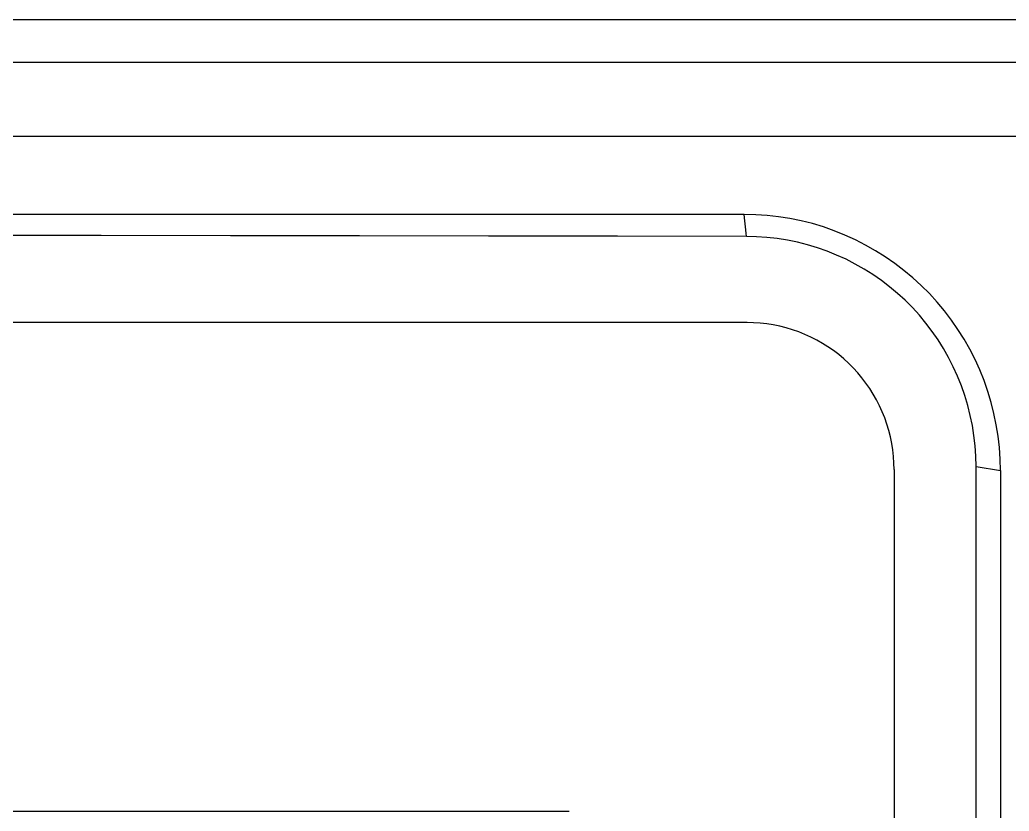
# Model space of a CAD drawing. Extents: x 0 to 320, y 0 to 1157.
# Drawn here: x 255.96 to 282.69, y 825.42 to 846.8 of the extents above; entities that cross this region are included whole.
import ezdxf

# ---------------------------------------------------------------- set-up
doc = ezdxf.new("R2010")
doc.units = 0
doc.layers.add('-15N-THT. THIẾT BỊ ĐÓNG MỞ', color=40, linetype='CONTINUOUS')

# ---------------------------------------------------------------- blocks, each defined once
blk = doc.blocks.new('06 - N - SC VSD ATV630C11~C16N4')
at = {"layer": '-15N-THT. THIẾT BỊ ĐÓNG MỞ'}
for p, q in [((149.663, 268.299), (27.375, 268.3)), ((27.463, 267.152), (137.634, 267.152)), ((33.009, 265.152), (131.909, 265.152)), ((115.516, 263.042), (49.288, 263.042)), ((115.827, 263.035), (115.516, 263.042)), ((115.532, 262.872), (115.516, 263.042)), ((116.137, 263.014), (115.827, 263.035)), ((115.541, 262.787), (115.532, 262.872)), ((115.549, 262.703), (115.541, 262.787)), ((116.445, 262.979), (116.137, 263.014)), ((116.752, 262.931), (116.445, 262.979)), ((117.056, 262.868), (116.752, 262.931)), ((117.357, 262.793), (117.056, 262.868)), ((117.655, 262.703), (117.357, 262.793)), ((115.565, 262.533), (115.549, 262.703)), ((115.573, 262.448), (115.565, 262.533)), ((117.948, 262.601), (117.655, 262.703)), ((118.236, 262.485), (117.948, 262.601)), ((98.146, 262.47), (94.659, 262.473)), ((101.633, 262.467), (98.146, 262.47)), ((105.119, 262.463), (101.633, 262.467)), ((108.605, 262.459), (105.119, 262.463)), ((112.09, 262.454), (108.605, 262.459)), ((115.573, 262.448), (112.09, 262.454)), ((115.852, 262.441), (115.573, 262.448)), ((116.13, 262.422), (115.852, 262.441)), ((116.407, 262.391), (116.13, 262.422)), ((116.682, 262.347), (116.407, 262.391)), ((116.955, 262.29), (116.682, 262.347)), ((117.225, 262.222), (116.955, 262.29)), ((117.492, 262.141), (117.225, 262.222)), ((118.519, 262.356), (118.236, 262.485)), ((118.795, 262.215), (118.519, 262.356)), ((117.755, 262.049), (117.492, 262.141)), ((118.013, 261.945), (117.755, 262.049)), ((119.065, 262.062), (118.795, 262.215)), ((119.328, 261.897), (119.065, 262.062)), ((118.266, 261.83), (118.013, 261.945)), ((118.514, 261.703), (118.266, 261.83)), ((118.757, 261.565), (118.514, 261.703)), ((119.583, 261.72), (119.328, 261.897)), ((119.83, 261.532), (119.583, 261.72)), ((118.992, 261.416), (118.757, 261.565)), ((120.069, 261.333), (119.83, 261.532)), ((119.221, 261.258), (118.992, 261.416)), ((119.443, 261.089), (119.221, 261.258)), ((120.298, 261.123), (120.069, 261.333)), ((119.656, 260.91), (119.443, 261.089)), ((119.862, 260.722), (119.656, 260.91)), ((120.518, 260.904), (120.298, 261.123)), ((120.727, 260.675), (120.518, 260.904)), ((120.059, 260.525), (119.862, 260.722)), ((120.926, 260.436), (120.727, 260.675)), ((120.247, 260.319), (120.059, 260.525)), ((121.114, 260.189), (120.926, 260.436)), ((115.591, 260.122), (49.32, 260.122)), ((115.591, 260.122), (115.591, 260.122)), ((115.769, 260.118), (115.591, 260.122)), ((115.947, 260.106), (115.769, 260.118)), ((116.124, 260.086), (115.947, 260.106)), ((116.3, 260.058), (116.124, 260.086)), ((120.425, 260.105), (120.247, 260.319)), ((120.594, 259.883), (120.425, 260.105)), ((121.291, 259.934), (121.114, 260.189)), ((116.475, 260.022), (116.3, 260.058)), ((116.648, 259.979), (116.475, 260.022)), ((116.819, 259.927), (116.648, 259.979)), ((116.987, 259.869), (116.819, 259.927)), ((117.152, 259.802), (116.987, 259.869)), ((120.752, 259.654), (120.594, 259.883)), ((121.456, 259.671), (121.291, 259.934)), ((117.314, 259.729), (117.152, 259.802)), ((117.473, 259.648), (117.314, 259.729)), ((117.628, 259.56), (117.473, 259.648)), ((117.779, 259.465), (117.628, 259.56)), ((120.9, 259.418), (120.752, 259.654)), ((121.61, 259.401), (121.456, 259.671)), ((117.926, 259.364), (117.779, 259.465)), ((118.068, 259.256), (117.926, 259.364)), ((121.038, 259.176), (120.9, 259.418)), ((121.751, 259.124), (121.61, 259.401)), ((118.205, 259.141), (118.068, 259.256)), ((118.336, 259.021), (118.205, 259.141)), ((118.462, 258.895), (118.336, 259.021)), ((121.164, 258.927), (121.038, 259.176)), ((121.879, 258.842), (121.751, 259.124)), ((118.583, 258.763), (118.462, 258.895)), ((118.697, 258.627), (118.583, 258.763)), ((121.28, 258.673), (121.164, 258.927)), ((121.995, 258.554), (121.879, 258.842)), ((118.805, 258.485), (118.697, 258.627)), ((118.907, 258.338), (118.805, 258.485)), ((121.383, 258.415), (121.28, 258.673)), ((122.097, 258.26), (121.995, 258.554)), ((119.002, 258.187), (118.907, 258.338)), ((121.475, 258.152), (121.383, 258.415)), ((122.186, 257.963), (122.097, 258.26)), ((119.09, 258.032), (119.002, 258.187)), ((119.171, 257.873), (119.09, 258.032)), ((121.555, 257.885), (121.475, 258.152)), ((122.262, 257.662), (122.186, 257.963)), ((119.245, 257.711), (119.171, 257.873)), ((119.311, 257.545), (119.245, 257.711)), ((121.623, 257.614), (121.555, 257.885)), ((119.37, 257.377), (119.311, 257.545)), ((121.679, 257.341), (121.623, 257.614)), ((122.325, 257.358), (122.262, 257.662)), ((119.422, 257.206), (119.37, 257.377)), ((119.465, 257.033), (119.422, 257.206)), ((121.723, 257.066), (121.679, 257.341)), ((122.373, 257.051), (122.325, 257.358)), ((119.501, 256.858), (119.465, 257.033)), ((121.754, 256.789), (121.723, 257.066)), ((122.408, 256.742), (122.373, 257.051)), ((119.529, 256.682), (119.501, 256.858)), ((119.549, 256.504), (119.529, 256.682)), ((121.773, 256.511), (121.754, 256.789)), ((122.429, 256.433), (122.408, 256.742)), ((119.561, 256.326), (119.549, 256.504)), ((121.779, 256.232), (121.773, 256.511)), ((122.436, 256.122), (122.429, 256.433)), ((119.565, 256.148), (119.561, 256.326)), ((119.565, 256.148), (119.565, 144.016)), ((121.779, 143.884), (121.779, 256.232)), ((121.779, 256.232), (122.436, 256.122)), ((122.436, 256.122), (122.436, 143.828)), ((54.118, 246.922), (110.79, 246.922))]:
    blk.add_line(p, q, dxfattribs=at)

msp = doc.modelspace()

# ---------------------------------------------------------------- block references
msp.add_blockref('06 - N - SC VSD ATV630C11~C16N4', (160.02, 578.5))

doc.saveas('drawing.dxf')
